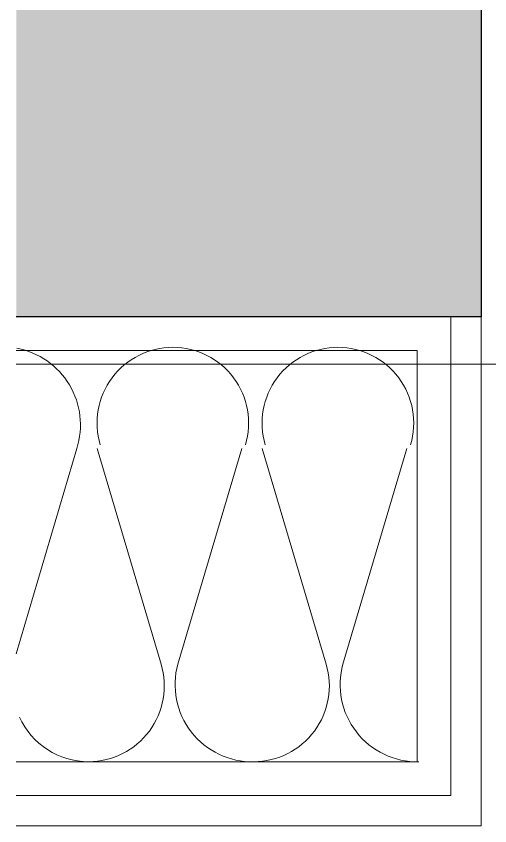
# Model space of a CAD drawing. Header units: millimetres. Extents: x 906 to 41302, y 848 to 28850.
# Drawn here: x 26729.3 to 26878.1, y 17266.7 to 17521 of the extents above; entities that cross this region are included whole.
import ezdxf

# ---------------------------------------------------------------- set-up
doc = ezdxf.new("R2010")
doc.units = ezdxf.units.MM
for name, color, linetype in [('PDF_X-단위세대$및$주동평면도$A-FIN-INSL', 7, 'Continuous'), ('PDF_X-단위세대$및$주동평면도$A-ST-AXIS-CEN', 7, 'Continuous'), ('PDF_X-단위세대$및$주동평면도$A-ST-CONC', 7, 'Continuous'), ('PDF_X-단위세대$및$주동평면도$A-WALL-DRY', 7, 'Continuous')]:
    doc.layers.add(name, color=color, linetype=linetype)
doc.layers.add('PDF_X-단위세대$및$주동평면도$A-FIN-INSL-HAT', color=7, linetype='Continuous', true_color=0x666666)
doc.layers.add('PDF_X-단위세대$및$주동평면도$S-ST-CONC-PAT1', color=7, linetype='Continuous', true_color=0xb7b7b7)

msp = doc.modelspace()

# ---------------------------------------------------------------- linework, layer by layer
at = {"layer": 'PDF_X-단위세대$및$주동평면도$A-FIN-INSL', "lineweight": 5}
msp.add_lwpolyline([(26729.28, 17286.83), (26855.23, 17286.83), (26855.23, 17415.94), (26729.28, 17415.94)], dxfattribs=at)
at = {"layer": 'PDF_X-단위세대$및$주동평면도$A-FIN-INSL-HAT', "lineweight": 9}
for points in [[(26801.32, 17386.4, 0.50163), (26778.5, 17417, 0.50163), (26755.67, 17386.4)], [(26853.18, 17386.4, 0.50163), (26830.36, 17417, 0.50163), (26807.53, 17386.4)], [(26729.28, 17320.69), (26748.33, 17385.25, 0.450467), (26729.53, 17416.68)], [(26754.68, 17385.25), (26774.79, 17317.52, -0.501635), (26752.04, 17286.83, -0.295371), (26730.31, 17300.89)], [(26806.54, 17385.25), (26826.65, 17317.52, -0.501635), (26803.9, 17286.83, -0.501635), (26780.08, 17317.52), (26800.19, 17385.25)], [(26855.75, 17286.83, -0.501635), (26831.94, 17317.52), (26852.05, 17385.25)]]:
    msp.add_lwpolyline(points, format="xyb", dxfattribs=at)
msp.add_lwpolyline([(26855.23, 17286.83), (26855.23, 17286.83)], dxfattribs=at)
at = {"layer": 'PDF_X-단위세대$및$주동평면도$A-ST-AXIS-CEN', "lineweight": 5}
msp.add_lwpolyline([(26729.28, 17411.71), (28330.54, 17411.71)], dxfattribs=at)
at = {"layer": 'PDF_X-단위세대$및$주동평면도$A-ST-CONC', "lineweight": 25}
msp.add_lwpolyline([(26729.28, 19226.75), (27215.06, 19226.75), (27215.06, 18975.93), (26805.48, 18975.93), (26805.48, 17556.7), (26875.33, 17556.7), (26875.33, 17426.53), (26729.28, 17426.53)], dxfattribs=at)
at = {"layer": 'PDF_X-단위세대$및$주동평면도$A-WALL-DRY', "lineweight": 13}
for points in [[(26875.33, 17426.53), (26875.33, 17266.72), (26729.28, 17266.72)], [(26865.81, 17426.53), (26865.81, 17276.24), (26729.28, 17276.24)]]:
    msp.add_lwpolyline(points, dxfattribs=at)
at = {"layer": 'PDF_X-단위세대$및$주동평면도$S-ST-CONC-PAT1', "transparency": 33554559}
for points in [[(26875.33, 17556.7), (26875.33, 17426.53), (26729.28, 17461.45)], [(26729.28, 17556.7), (26729.28, 17461.45), (26875.33, 17556.7)], [(26875.33, 17426.53), (26729.28, 17461.45), (26729.28, 17426.53)]]:
    msp.add_solid(points, dxfattribs=at)

doc.saveas('drawing.dxf')
